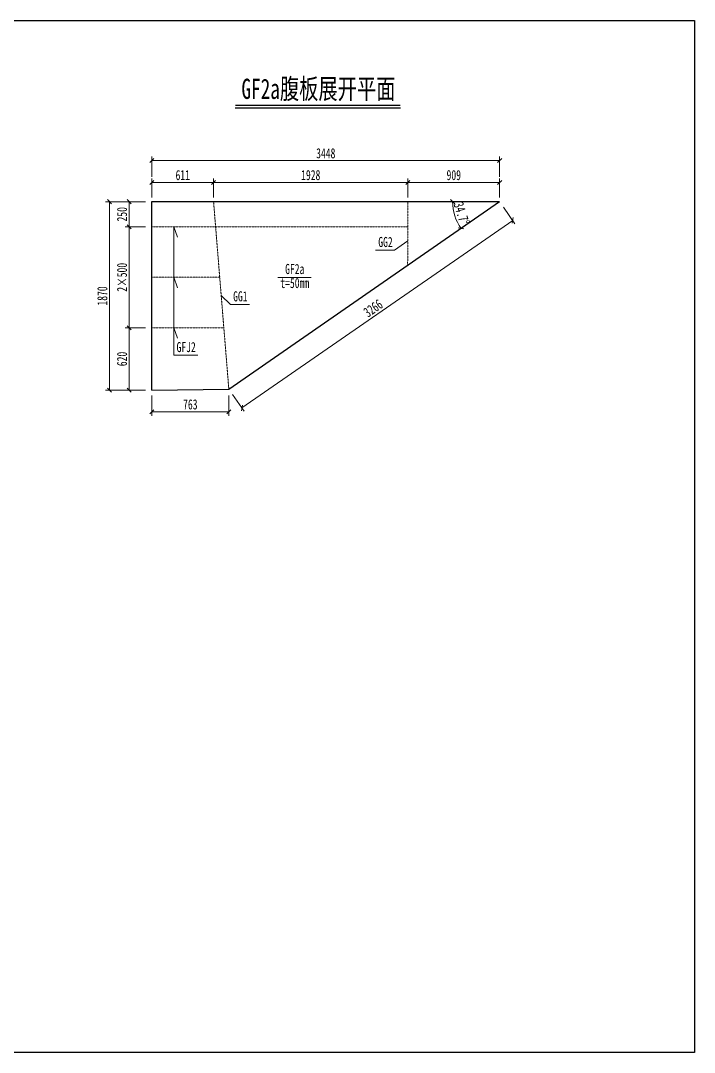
# Model space of a CAD drawing. Header units: millimetres. Extents: x -89049 to 410567, y -307459 to -100425.
# Drawn here: x 111894 to 118573, y -267986 to -257754 of the extents above; entities that cross this region are included whole.
import ezdxf
from ezdxf.enums import TextEntityAlignment as Align

# ---------------------------------------------------------------- set-up
doc = ezdxf.new("R2010")
doc.units = ezdxf.units.MM
doc.linetypes.add('DASHED', pattern=[0.75, 0.5, -0.25])
doc.layers.get('Defpoints').update_dxf_attribs({"color": 8})
for name, color, linetype, lineweight in [('文字', 7, 'Continuous', 15), ('标注线及字体', 2, 'Continuous', 15), ('细实线', 4, 'Continuous', 15), ('虚线', 7, 'DASHED', 13), ('钢板粗线', 1, 'Continuous', 25)]:
    doc.layers.add(name, color=color, linetype=linetype, lineweight=lineweight)
doc.styles.add('111', font='', dxfattribs={"width": 0.7})
doc.styles.add('BM_Dim', font='', dxfattribs={"width": 0.85})
doc.styles.get('111').set_extended_font_data('仿宋_GB2312')
doc.styles.get('BM_Dim').set_extended_font_data('仿宋_GB2312')
doc.dimstyles.new('200', dxfattribs={"dimscale": 0, "dimtxt": 2.5, "dimasz": 1, "dimexe": 1, "dimexo": 1, "dimgap": 0.6, "dimtad": 1, "dimdec": 0, "dimdsep": 46, "dimtxsty": '111', "dimblk": 'OBLIQUE', "dimcen": 0, "dimclrd": 4, "dimclre": 4, "dimclrt": 4, "dimadec": 1, "dimazin": 2, "dimtfac": 1, "dimtdec": 0, "dimtix": 1, "dimtmove": 2, "dimatfit": 3, "dimfxl": 4, "dimfxlon": 1, "dimtolj": 1, "dimlwd": -1, "dimlwe": -1, "dimarcsym": 0})

# ---------------------------------------------------------------- blocks, each defined once
blk = doc.blocks.new('_Oblique')
at = {"color": 0, "linetype": 'ByBlock', "lineweight": -2}
blk.add_line((-0.5, -0.5), (0.5, 0.5), dxfattribs=at)
blk = doc.blocks.new('*D2293')
at = {"layer": 'Defpoints', "color": 0, "transparency": 16777216}
for p in [(112970, -259549), (113195, -259549), (113195, -259799)]:
    blk.add_point(p, dxfattribs=at)
at = {"layer": '细实线', "color": 4, "transparency": 16777216}
for p, q in [((113130, -259549), (112930, -259549)), ((112970, -259799), (112970, -259549)), ((113130, -259799), (112930, -259799))]:
    blk.add_line(p, q, dxfattribs=at)
at = {"layer": '细实线', "color": 4, "transparency": 16777216, "xscale": 40, "yscale": 40, "zscale": 40}
for p, rotation in [((112970, -259549), 90), ((112970, -259799), 270)]:
    blk.add_blockref('_Oblique', p, dxfattribs=dict(at, rotation=rotation))
at = {"layer": '细实线', "color": 4, "transparency": 16777216, "insert": (112899, -259674), "char_height": 100, "attachment_point": 5, "rotation": 90, "style": '111'}
blk.add_mtext('\\A1;250', dxfattribs=at)
blk = doc.blocks.new('*D2294')
at = {"layer": 'Defpoints', "color": 0, "transparency": 16777216}
for p in [(113195, -259799), (112970, -260799), (113195, -260799)]:
    blk.add_point(p, dxfattribs=at)
at = {"layer": '细实线', "color": 4, "transparency": 16777216}
for p, q in [((113130, -259799), (112930, -259799)), ((112970, -259799), (112970, -260799)), ((113130, -260799), (112930, -260799))]:
    blk.add_line(p, q, dxfattribs=at)
at = {"layer": '细实线', "color": 4, "transparency": 16777216, "xscale": 40, "yscale": 40, "zscale": 40}
for p, rotation in [((112970, -259799), 90), ((112970, -260799), 270)]:
    blk.add_blockref('_Oblique', p, dxfattribs=dict(at, rotation=rotation))
at = {"layer": '细实线', "color": 4, "transparency": 16777216, "insert": (112899, -260299), "char_height": 100, "attachment_point": 5, "rotation": 90, "style": '111'}
blk.add_mtext('\\A1;2×500', dxfattribs=at)
blk = doc.blocks.new('*D2295')
at = {"layer": 'Defpoints', "color": 0, "transparency": 16777216}
for p in [(113195, -260799), (112970, -261418), (113195, -261418)]:
    blk.add_point(p, dxfattribs=at)
at = {"layer": '细实线', "color": 4, "transparency": 16777216}
for p, q in [((113130, -260799), (112930, -260799)), ((112970, -260799), (112970, -261418)), ((113130, -261418), (112930, -261418))]:
    blk.add_line(p, q, dxfattribs=at)
at = {"layer": '细实线', "color": 4, "transparency": 16777216, "xscale": 40, "yscale": 40, "zscale": 40}
for p, rotation in [((112970, -260799), 90), ((112970, -261418), 270)]:
    blk.add_blockref('_Oblique', p, dxfattribs=dict(at, rotation=rotation))
at = {"layer": '细实线', "color": 4, "transparency": 16777216, "insert": (112899, -261109), "char_height": 100, "attachment_point": 5, "rotation": 90, "style": '111'}
blk.add_mtext('\\A1;620', dxfattribs=at)
blk = doc.blocks.new('*D2296')
at = {"layer": 'Defpoints', "color": 0, "transparency": 16777216}
for p in [(112776, -259549), (113015, -259549), (113014, -261418)]:
    blk.add_point(p, dxfattribs=at)
at = {"layer": '细实线', "color": 4, "transparency": 16777216}
for p, q in [((112936, -259549), (112736, -259549)), ((112776, -261418), (112776, -259549)), ((112936, -261418), (112736, -261418))]:
    blk.add_line(p, q, dxfattribs=at)
at = {"layer": '细实线', "color": 4, "transparency": 16777216, "xscale": 40, "yscale": 40, "zscale": 40}
for p, rotation in [((112776, -259549), 90), ((112776, -261418), 270)]:
    blk.add_blockref('_Oblique', p, dxfattribs=dict(at, rotation=rotation))
at = {"layer": '细实线', "color": 4, "transparency": 16777216, "insert": (112704, -260484), "char_height": 100, "attachment_point": 5, "rotation": 90, "style": '111'}
blk.add_mtext('\\A1;1870', dxfattribs=at)
blk = doc.blocks.new('*D2299')
at = {"layer": 'Defpoints', "color": 0, "transparency": 16777216}
for p in [(113195, -261417), (113958, -261409), (113958, -261632)]:
    blk.add_point(p, dxfattribs=at)
at = {"layer": '细实线', "color": 4, "transparency": 16777216}
for p, q in [((113195, -261472), (113195, -261672)), ((113958, -261472), (113958, -261672)), ((113195, -261632), (113958, -261632))]:
    blk.add_line(p, q, dxfattribs=at)
at = {"layer": '细实线', "color": 4, "transparency": 16777216, "xscale": 40, "yscale": 40, "zscale": 40, "rotation": 180}
blk.add_blockref('_Oblique', (113195, -261632), dxfattribs=at)
at = {"layer": '细实线', "color": 4, "transparency": 16777216, "xscale": 40, "yscale": 40, "zscale": 40}
blk.add_blockref('_Oblique', (113958, -261632), dxfattribs=at)
at = {"layer": '细实线', "color": 4, "transparency": 16777216, "insert": (113576, -261560), "char_height": 100, "attachment_point": 5, "style": '111'}
blk.add_mtext('\\A1;763', dxfattribs=at)
blk = doc.blocks.new('*D2300')
at = {"layer": 'Defpoints', "color": 0, "transparency": 16777216}
for p in [(116643, -259142), (113195, -259549), (116643, -259549)]:
    blk.add_point(p, dxfattribs=at)
at = {"layer": '细实线', "color": 4, "transparency": 16777216}
for p, q in [((113195, -259302), (113195, -259102)), ((113195, -259142), (116643, -259142)), ((116643, -259302), (116643, -259102))]:
    blk.add_line(p, q, dxfattribs=at)
at = {"layer": '细实线', "color": 4, "transparency": 16777216, "xscale": 40, "yscale": 40, "zscale": 40, "rotation": 180}
blk.add_blockref('_Oblique', (113195, -259142), dxfattribs=at)
at = {"layer": '细实线', "color": 4, "transparency": 16777216, "xscale": 40, "yscale": 40, "zscale": 40}
blk.add_blockref('_Oblique', (116643, -259142), dxfattribs=at)
at = {"layer": '细实线', "color": 4, "transparency": 16777216, "insert": (114919, -259070), "char_height": 100, "attachment_point": 5, "style": '111'}
blk.add_mtext('\\A1;3448', dxfattribs=at)
blk = doc.blocks.new('*D2302')
at = {"layer": 'Defpoints', "color": 0, "transparency": 16777216}
for p in [(116643, -259549), (116772, -259735), (113958, -261409)]:
    blk.add_point(p, dxfattribs=at)
at = {"layer": '细实线', "color": 4, "transparency": 16777216}
for p, q in [((116681, -259603), (116795, -259768)), ((114087, -261595), (116772, -259735)), ((113995, -261463), (114109, -261627))]:
    blk.add_line(p, q, dxfattribs=at)
at = {"layer": '细实线', "color": 4, "transparency": 16777216, "xscale": 40, "yscale": 40, "zscale": 40}
for p, rotation in [((116772, -259735), 34.70538358709145), ((114087, -261595), 214.7053835870914)]:
    blk.add_blockref('_Oblique', p, dxfattribs=dict(at, rotation=rotation))
at = {"layer": '细实线', "color": 4, "transparency": 16777216, "insert": (115388, -260606), "char_height": 100, "attachment_point": 5, "rotation": 34.7054, "style": '111'}
blk.add_mtext('\\A1;3266', dxfattribs=at)
blk = doc.blocks.new('*D2304')
at = {"layer": 'Defpoints', "color": 0, "transparency": 16777216}
for p in [(113195, -259549), (116643, -259549), (116643, -259549), (116186, -259642), (113958, -261409)]:
    blk.add_point(p, dxfattribs=at)
at = {"layer": '细实线', "color": 4, "transparency": 16777216}
blk.add_arc((116643, -259549), 466, 180, 214.7054, dxfattribs=at)
at = {"layer": '细实线', "color": 4, "transparency": 16777216, "xscale": 40, "yscale": 40, "zscale": 40}
for p, rotation in [((116177, -259549), 90), ((116260, -259814), 304.7053835870914)]:
    blk.add_blockref('_Oblique', p, dxfattribs=dict(at, rotation=rotation))
at = {"layer": '细实线', "color": 4, "transparency": 16777216, "insert": (116266, -259666), "char_height": 100, "attachment_point": 5, "rotation": 287.3527, "style": '111'}
blk.add_mtext('\\A1;34.7%%d', dxfattribs=at)
blk = doc.blocks.new('*D2444')
at = {"layer": 'Defpoints', "color": 0, "transparency": 16777216}
for p in [(113195, -259358), (113195, -259549), (113806, -259549)]:
    blk.add_point(p, dxfattribs=at)
at = {"layer": '细实线', "color": 4, "transparency": 16777216}
for p, q in [((113195, -259509), (113195, -259318)), ((113806, -259358), (113195, -259358)), ((113806, -259509), (113806, -259318))]:
    blk.add_line(p, q, dxfattribs=at)
at = {"layer": '细实线', "color": 4, "transparency": 16777216, "xscale": 40, "yscale": 40, "zscale": 40, "rotation": 180}
blk.add_blockref('_Oblique', (113195, -259358), dxfattribs=at)
at = {"layer": '细实线', "color": 4, "transparency": 16777216, "xscale": 40, "yscale": 40, "zscale": 40}
blk.add_blockref('_Oblique', (113806, -259358), dxfattribs=at)
at = {"layer": '细实线', "color": 4, "transparency": 16777216, "insert": (113501, -259286), "char_height": 100, "attachment_point": 5, "style": '111'}
blk.add_mtext('\\A1;611', dxfattribs=at)
blk = doc.blocks.new('*D2445')
at = {"layer": 'Defpoints', "color": 0, "transparency": 16777216}
for p in [(115734, -259358), (113806, -259549), (115734, -259549)]:
    blk.add_point(p, dxfattribs=at)
at = {"layer": '细实线', "color": 4, "transparency": 16777216}
for p, q in [((113806, -259509), (113806, -259318)), ((113806, -259358), (115734, -259358)), ((115734, -259509), (115734, -259318))]:
    blk.add_line(p, q, dxfattribs=at)
at = {"layer": '细实线', "color": 4, "transparency": 16777216, "xscale": 40, "yscale": 40, "zscale": 40, "rotation": 180}
blk.add_blockref('_Oblique', (113806, -259358), dxfattribs=at)
at = {"layer": '细实线', "color": 4, "transparency": 16777216, "xscale": 40, "yscale": 40, "zscale": 40}
blk.add_blockref('_Oblique', (115734, -259358), dxfattribs=at)
at = {"layer": '细实线', "color": 4, "transparency": 16777216, "insert": (114770, -259286), "char_height": 100, "attachment_point": 5, "style": '111'}
blk.add_mtext('\\A1;1928', dxfattribs=at)
blk = doc.blocks.new('*D2446')
at = {"layer": 'Defpoints', "color": 0, "transparency": 16777216}
for p in [(116643, -259358), (115734, -259549), (116643, -259549)]:
    blk.add_point(p, dxfattribs=at)
at = {"layer": '细实线', "color": 4, "transparency": 16777216}
for p, q in [((115734, -259509), (115734, -259318)), ((115734, -259358), (116643, -259358)), ((116643, -259509), (116643, -259318))]:
    blk.add_line(p, q, dxfattribs=at)
at = {"layer": '细实线', "color": 4, "transparency": 16777216, "xscale": 40, "yscale": 40, "zscale": 40, "rotation": 180}
blk.add_blockref('_Oblique', (115734, -259358), dxfattribs=at)
at = {"layer": '细实线', "color": 4, "transparency": 16777216, "xscale": 40, "yscale": 40, "zscale": 40}
blk.add_blockref('_Oblique', (116643, -259358), dxfattribs=at)
at = {"layer": '细实线', "color": 4, "transparency": 16777216, "insert": (116188, -259286), "char_height": 100, "attachment_point": 5, "style": '111'}
blk.add_mtext('\\A1;909', dxfattribs=at)

msp = doc.modelspace()

# ---------------------------------------------------------------- linework, layer by layer
at = {"color": 4}
msp.add_line((114021.4, -258618.6), (115659.2, -258618.6), dxfattribs=at)
at = {"color": 6, "const_width": 14.4}
msp.add_lwpolyline([(114021.4, -258594.6), (115659.2, -258594.6)], dxfattribs=at)
at = {"layer": 'Defpoints'}
msp.add_lwpolyline([(103173.4, -257753.6), (118573.4, -257753.6), (118573.4, -267985.6), (103173.4, -267985.6)], close=True, dxfattribs=at)
at = {"layer": '细实线'}
for p, q in [((113412.5, -259798.9), (113412.5, -261072.5)), ((113447.3, -259902), (113412.5, -259798.9)), ((115732, -259936), (115601.3, -260030.3)), ((115413.2, -260030.3), (115601.3, -260030.3)), ((113447.3, -260402), (113412.5, -260298.9)), ((114443.7, -260302.6), (114774.5, -260302.6)), ((113882, -260478.7), (113974.3, -260569.2)), ((113974.3, -260569.2), (114162.4, -260569.2)), ((113447.3, -260902), (113412.5, -260798.9)), ((113412.5, -261072.5), (113649, -261072.5))]:
    msp.add_line(p, q, dxfattribs=at)
at = {"layer": '虚线', "ltscale": 5}
for p, q in [((113806.3, -259548.9), (113957.8, -261408.5)), ((115734, -259548.9), (115730.7, -260180.6)), ((113195.2, -259798.9), (115732.7, -259798.9)), ((113195.2, -260298.9), (113867.4, -260298.9)), ((113195.2, -260798.9), (113908.1, -260798.9))]:
    msp.add_line(p, q, dxfattribs=at)
at = {"layer": '钢板粗线'}
for p, q in [((113195.2, -261418.4), (113195.2, -259548.9)), ((113195.2, -259548.9), (116642.9, -259548.9)), ((113957.8, -261408.5), (116642.9, -259548.9)), ((113195.2, -261418.4), (113957.8, -261408.5))]:
    msp.add_line(p, q, dxfattribs=at)

# ---------------------------------------------------------------- texts
at = {"layer": '文字', "style": 'BM_Dim', "width": 0.7}
for s, p in [('GG2', (115510.8, -260028.8)), ('GF2a', (114611.4, -260296.6)), ('t=50mm', (114611.4, -260435.5)), ('GG1', (114072, -260567.7)), ('GFJ2', (113534.3, -261071))]:
    msp.add_text(s, height=100, dxfattribs=at).set_placement(p, align=Align.BOTTOM_CENTER)
at = {"layer": '标注线及字体', "style": '111', "width": 0.7}
msp.add_text('GF2a腹板展开平面', height=200, dxfattribs=at).set_placement((114846.3, -258426.2), align=Align.MIDDLE)

# ---------------------------------------------------------------- dimensions: what is measured, and where the dimension line sits
at = {"layer": '细实线'}
for base, p1, p2, picture, middle in [((116642.9, -259141.6), (113195.2, -259548.9), (116642.9, -259548.9), '*D2300', (114919, -259070.1)), ((113957.8, -261631.7), (113195.2, -261417.4), (113957.8, -261408.5), '*D2299', (113576.5, -261560.1))]:
    dim = msp.add_linear_dim(base=base, p1=p1, p2=p2, dimstyle='200', override={"dimscale": 40, "dimblk": 'Oblique'}, dxfattribs=at)
    dim.commit()
    dim.dimension.update_dxf_attribs({"geometry": picture, "text_midpoint": middle})
for p1, p2, distance, picture, middle in [((113806.3, -259548.9), (113195.2, -259548.9), -191, '*D2444', (113500.7, -259286.3)), ((113806.3, -259548.9), (115734, -259548.9), 191, '*D2445', (114770.1, -259286.3)), ((115734, -259548.9), (116642.9, -259548.9), 191, '*D2446', (116188.4, -259286.3)), ((113957.8, -261408.5), (116642.9, -259548.9), -226.3, '*D2302', (115388.4, -260605.9))]:
    dim = msp.add_aligned_dim(p1=p1, p2=p2, distance=distance, dimstyle='200', override={"dimscale": 40, "dimblk": 'Oblique'}, dxfattribs=at)
    dim.commit()
    dim.dimension.update_dxf_attribs({"geometry": picture, "text_midpoint": middle})
for base, p1, p2, picture, middle in [((112775.7, -259548.9), (113014.2, -261418.5), (113014.6, -259548.9), '*D2296', (112704.2, -260483.7)), ((112970.4, -259548.9), (113195.2, -259798.9), (113195.2, -259548.9), '*D2293', (112898.8, -259673.9)), ((112970.4, -261418.5), (113195.2, -260798.9), (113195.2, -261418.5), '*D2295', (112898.8, -261108.7))]:
    dim = msp.add_linear_dim(base=base, p1=p1, p2=p2, angle=270, dimstyle='200', override={"dimscale": 40, "dimblk": 'Oblique'}, dxfattribs=at)
    dim.commit()
    dim.dimension.update_dxf_attribs({"geometry": picture, "text_midpoint": middle})
dim = msp.add_angular_dim_2l(base=(116186.4, -259642.3), line1=((113195.2, -259548.9), (116642.9, -259548.9)), line2=((113957.8, -261408.5), (116642.9, -259548.9)), dimstyle='200', override={"dimscale": 40, "dimblk": 'Oblique'}, dxfattribs=at)
dim.commit()
dim.dimension.update_dxf_attribs({"geometry": '*D2304', "text_midpoint": (116266.5, -259666.5)})
dim = msp.add_linear_dim(base=(112970.4, -260798.9), p1=(113195.2, -259798.9), p2=(113195.2, -260798.9), angle=270, text='2×500', dimstyle='200', override={"dimscale": 40, "dimtxsty": '111', "dimblk": 'Oblique'}, dxfattribs=at)
dim.commit()
dim.dimension.update_dxf_attribs({"geometry": '*D2294', "text_midpoint": (112898.8, -260298.9)})

doc.saveas('drawing.dxf')
